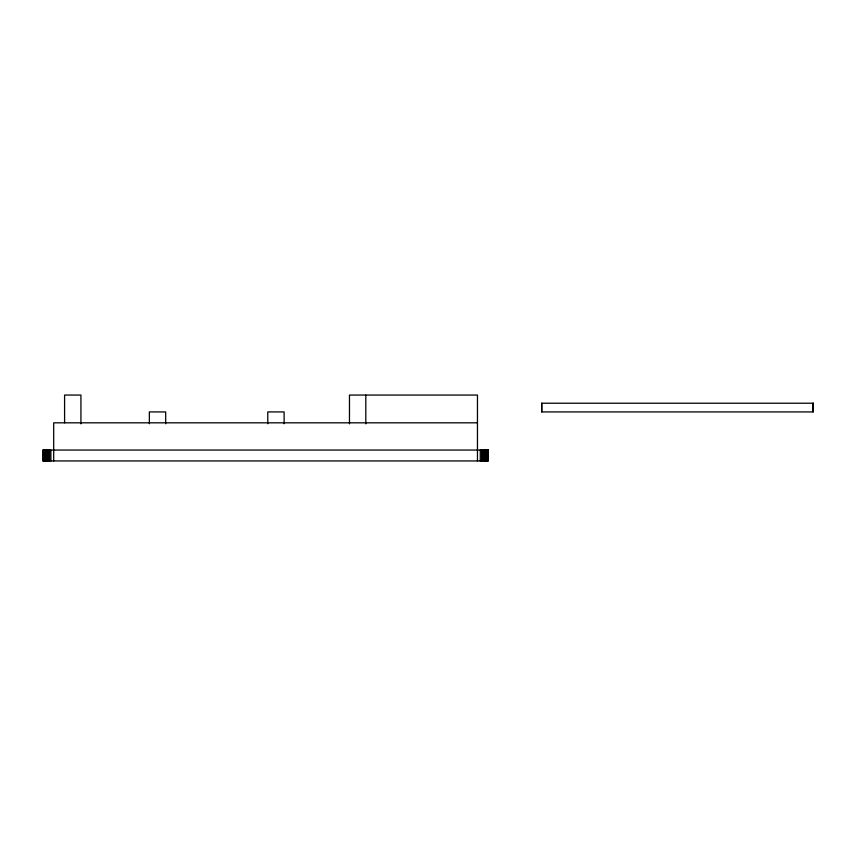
<?xml version="1.0" encoding="UTF-8"?>
<svg xmlns="http://www.w3.org/2000/svg" width="856" height="856" viewBox="0 0 856 856"><rect width="100%" height="100%" fill="white"/><g stroke="black" fill="none" stroke-linecap="round" stroke-linejoin="round"><path stroke-width="1.28" d="M477.466 422.821L53.693 422.821L53.693 460.945M813.061 403.219L813.061 411.929M541.784 403.219L541.784 411.929M487.984 450.053L487.984 460.945M487.524 450.053L487.524 460.945M486.893 450.053L486.893 460.945M486.101 450.053L486.101 460.945M485.159 450.053L485.159 460.945M484.089 450.053L484.089 460.945M482.912 450.053L482.912 460.945M481.628 450.053L481.628 460.945M480.28 450.053L480.28 460.945M477.466 460.945L477.466 395.055L349.473 395.055L349.473 423.859M365.812 395.055L365.812 423.859M284.117 423.763L284.117 411.929L267.778 411.929L267.778 423.763M165.69 423.763L165.69 411.929L149.351 411.929L149.351 423.763M80.924 423.859L80.924 395.055L64.585 395.055L64.585 422.821M50.879 450.053L50.879 460.945M49.52 450.053L49.52 460.945M48.246 450.053L48.246 460.945M47.059 450.053L47.059 460.945M45.989 450.053L45.989 460.945M45.047 450.053L45.047 460.945M44.255 450.053L44.255 460.945M43.624 450.053L43.624 460.945M43.175 450.053L43.175 460.945M813.2 403.219L541.655 403.219L541.655 411.929L813.2 411.929L813.2 403.219M488.359 450.053L42.8 450.053L42.8 460.945L488.359 460.945L488.359 450.053"/></g></svg>
